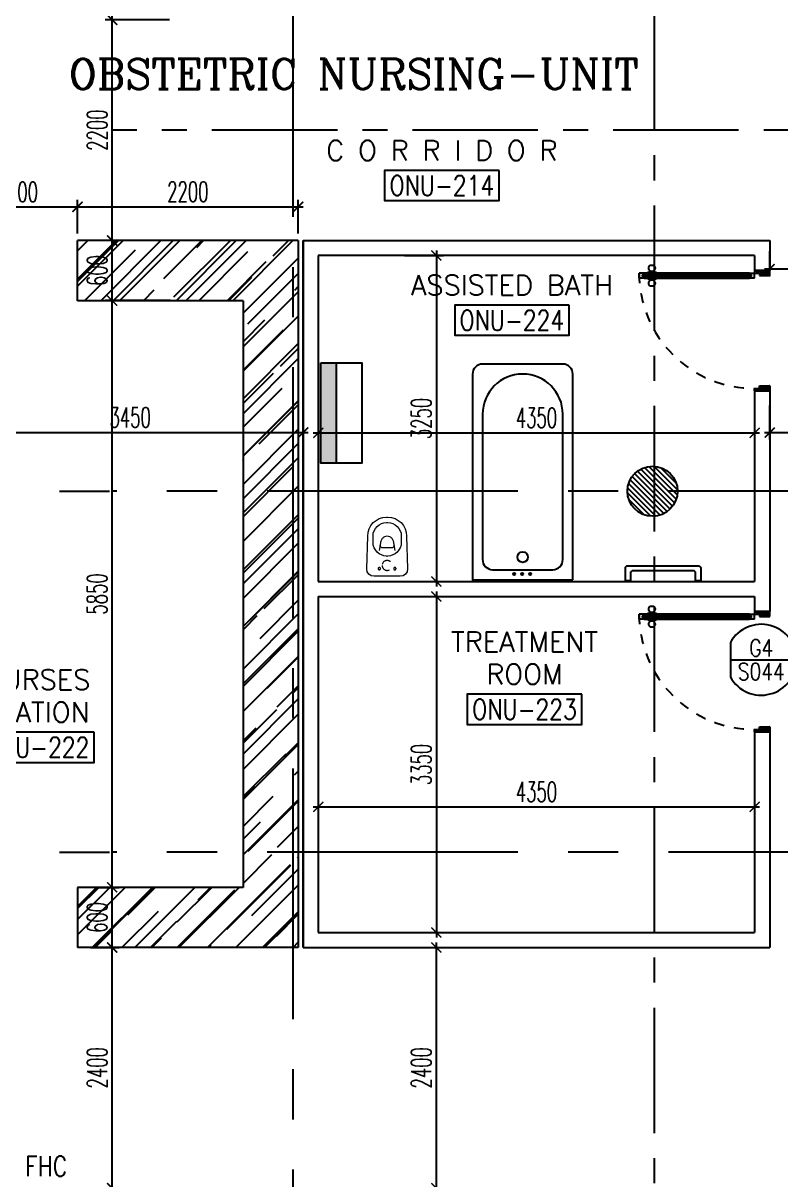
# Model space of a CAD drawing. Extents: x 88852.7 to 88945.7, y 39921.6 to 40001.1.
# Drawn here: x 88876.08 to 88883.63, y 39936.01 to 39947.55 of the extents above; entities that cross this region are included whole.
import ezdxf
from ezdxf.enums import TextEntityAlignment as Align

# ---------------------------------------------------------------- set-up
doc = ezdxf.new("R2010")
doc.units = 0
doc.header["$MEASUREMENT"] = 0
doc.header["$PDMODE"] = 34
for name, pattern in [('CENTER', [2, 1.25, -0.25, 0.25, -0.25]), ('CENTERX2', [4, 2.5, -0.5, 0.5, -0.5]), ('HIDDEN', [0.375, 0.25, -0.125]), ('HIDDEN2', [0.1875, 0.125, -0.0625])]:
    doc.linetypes.add(name, pattern=pattern)
doc.layers.get('0').update_dxf_attribs({"linetype": 'CONTINUOUS'})
doc.layers.get('DEFPOINTS').update_dxf_attribs({"linetype": 'CONTINUOUS'})
for name, color, linetype in [('A-FUR-ACCES', 11, 'CONTINUOUS'), ('AX-DIM', 4, 'CONTINUOUS'), ('AXES', 11, 'CENTERX2'), ('AXES1', 11, 'CENTER'), ('COUNTER', 3, 'CONTINUOUS'), ('DIM', 4, 'CONTINUOUS'), ('DOOR', 7, 'CONTINUOUS'), ('DOOR-CR', 4, 'CONTINUOUS'), ('DOOR-NO', 3, 'CONTINUOUS'), ('FHC', 4, 'CONTINUOUS'), ('FIX', 3, 'CONTINUOUS'), ('HAT', 8, 'CONTINUOUS'), ('RM-BOX', 4, 'CONTINUOUS'), ('RM-NAME', 2, 'CONTINUOUS'), ('RM-NO', 2, 'CONTINUOUS'), ('WALL', 2, 'CONTINUOUS')]:
    doc.layers.add(name, color=color, linetype=linetype)
doc.styles.add('ROMANC', font='romanc', dxfattribs={"height": 0.1})
doc.styles.add('ROMANS', font='ROMANS.shx', dxfattribs={"width": 0.6})
doc.dimstyles.new('STANDARD in', dxfattribs={"dimtxt": 0.2, "dimasz": 0.1, "dimexe": 0.07, "dimexo": 0.07, "dimgap": 0.05, "dimtad": 1, "dimdec": 0, "dimlfac": 1000, "dimzin": 0, "dimdsep": 46, "dimtxsty": 'ROMANS', "dimblk": 'ARCHTICK', "dimcen": 0.05, "dimdle": 0.05, "dimclrd": 4, "dimclre": 4, "dimclrt": 2, "dimadec": 0, "dimazin": 0, "dimtfac": 1, "dimtdec": 0, "dimtmove": 2, "dimatfit": 3, "dimfxl": 0, "dimtolj": 1, "dimtzin": 0, "dimarcsym": 0})

# ---------------------------------------------------------------- blocks, each defined once
blk = doc.blocks.new('RM1')
at = {"layer": 'RM-BOX'}
blk.add_lwpolyline([(570, -200), (-570, -200), (-570, -500), (570, -500)], close=True, dxfattribs=at)
at = {"layer": 'RM-NAME', "style": 'ROMANS'}
for tag, p in [('ROOMNAME1', (0, 324)), ('ROOMNAME2', (0, 0))]:
    blk.add_attdef(tag, text='', height=200, dxfattribs=at).set_placement(p, align=Align.MIDDLE)
at = {"layer": 'RM-NO', "style": 'ROMANS', "width": 0.8}
blk.add_attdef('ROOMNO', text='', height=200, dxfattribs=at).set_placement((0, -350), align=Align.MIDDLE)
blk = doc.blocks.new('_ARCHTICK')
at = {"color": 0, "linetype": 'ByBlock', "const_width": 0.15}
blk.add_lwpolyline([(-0.5, -0.5), (0.5, 0.5)], dxfattribs=at)
blk = doc.blocks.new('*D419')
at = {"layer": 'DEFPOINTS', "color": 0, "linetype": 'Continuous'}
for p in [(88879.912, 39938.33), (88880.197, 39938.33), (88880.152, 39935.93)]:
    blk.add_point(p, dxfattribs=at)
at = {"layer": 'DIM', "color": 4, "linetype": 'Continuous', "lineweight": -2}
for p, q in [((88879.982, 39938.33), (88880.267, 39938.33)), ((88880.197, 39935.88), (88880.197, 39938.38)), ((88880.222, 39935.93), (88880.267, 39935.93))]:
    blk.add_line(p, q, dxfattribs=at)
at = {"layer": 'DIM', "color": 4, "linetype": 'Continuous', "lineweight": -2, "xscale": 0.1, "yscale": 0.1, "zscale": 0.1}
for p, rotation in [((88880.197, 39938.33), 90), ((88880.197, 39935.93), 270)]:
    blk.add_blockref('_ARCHTICK', p, dxfattribs=dict(at, rotation=rotation))
at = {"layer": 'DIM', "color": 2, "linetype": 'Continuous', "insert": (88880.047, 39937.13), "char_height": 0.2, "attachment_point": 5, "rotation": 90, "style": 'ROMANS'}
blk.add_mtext('\\A1;2400', dxfattribs=at)
blk = doc.blocks.new('*D811')
at = {"layer": 'DEFPOINTS', "color": 0, "linetype": 'Continuous'}
for p in [(88883.52, 39945.345), (88886.12, 39945.345), (88883.52, 39945.095)]:
    blk.add_point(p, dxfattribs=at)
at = {"layer": 'DIM', "color": 4, "linetype": 'Continuous', "lineweight": -2}
for p, q in [((88883.52, 39945.275), (88883.52, 39945.025)), ((88886.12, 39945.275), (88886.12, 39945.025)), ((88886.17, 39945.095), (88883.47, 39945.095))]:
    blk.add_line(p, q, dxfattribs=at)
at = {"layer": 'DIM', "color": 4, "linetype": 'Continuous', "lineweight": -2, "xscale": 0.1, "yscale": 0.1, "zscale": 0.1, "rotation": 180}
blk.add_blockref('_ARCHTICK', (88883.52, 39945.095), dxfattribs=at)
at = {"layer": 'DIM', "color": 4, "linetype": 'Continuous', "lineweight": -2, "xscale": 0.1, "yscale": 0.1, "zscale": 0.1}
blk.add_blockref('_ARCHTICK', (88886.12, 39945.095), dxfattribs=at)
at = {"layer": 'DIM', "color": 2, "linetype": 'Continuous', "insert": (88884.82, 39945.245), "char_height": 0.2, "attachment_point": 5, "style": 'ROMANS'}
blk.add_mtext('\\A1;2600', dxfattribs=at)
blk = doc.blocks.new('*D813')
at = {"layer": 'DEFPOINTS', "color": 0, "linetype": 'Continuous'}
for p in [(88883.52, 39943.806), (88885.72, 39943.538), (88885.72, 39943.464)]:
    blk.add_point(p, dxfattribs=at)
at = {"layer": 'DIM', "color": 4, "linetype": 'Continuous', "lineweight": -2}
for p, q in [((88883.52, 39943.736), (88883.52, 39943.394)), ((88883.47, 39943.464), (88885.77, 39943.464)), ((88885.72, 39943.468), (88885.72, 39943.394))]:
    blk.add_line(p, q, dxfattribs=at)
at = {"layer": 'DIM', "color": 4, "linetype": 'Continuous', "lineweight": -2, "xscale": 0.1, "yscale": 0.1, "zscale": 0.1, "rotation": 180}
blk.add_blockref('_ARCHTICK', (88883.52, 39943.464), dxfattribs=at)
at = {"layer": 'DIM', "color": 4, "linetype": 'Continuous', "lineweight": -2, "xscale": 0.1, "yscale": 0.1, "zscale": 0.1}
blk.add_blockref('_ARCHTICK', (88885.72, 39943.464), dxfattribs=at)
at = {"layer": 'DIM', "color": 2, "linetype": 'Continuous', "insert": (88884.62, 39943.614), "char_height": 0.2, "attachment_point": 5, "style": 'ROMANS'}
blk.add_mtext('\\A1;2200', dxfattribs=at)
blk = doc.blocks.new('*D418')
at = {"layer": 'DEFPOINTS', "color": 0, "linetype": 'Continuous'}
for p in [(88879.02, 39940.953), (88883.37, 39940.508), (88883.37, 39939.732)]:
    blk.add_point(p, dxfattribs=at)
at = {"layer": 'DIM', "color": 4, "linetype": 'Continuous', "lineweight": -2}
for p, q in [((88879.02, 39940.883), (88879.02, 39939.662)), ((88883.37, 39940.438), (88883.37, 39939.662)), ((88878.97, 39939.732), (88883.42, 39939.732))]:
    blk.add_line(p, q, dxfattribs=at)
at = {"layer": 'DIM', "color": 4, "linetype": 'Continuous', "lineweight": -2, "xscale": 0.1, "yscale": 0.1, "zscale": 0.1, "rotation": 180}
blk.add_blockref('_ARCHTICK', (88879.02, 39939.732), dxfattribs=at)
at = {"layer": 'DIM', "color": 4, "linetype": 'Continuous', "lineweight": -2, "xscale": 0.1, "yscale": 0.1, "zscale": 0.1}
blk.add_blockref('_ARCHTICK', (88883.37, 39939.732), dxfattribs=at)
at = {"layer": 'DIM', "color": 2, "linetype": 'Continuous', "insert": (88881.195, 39939.882), "char_height": 0.2, "attachment_point": 5, "style": 'ROMANS'}
blk.add_mtext('\\A1;4350', dxfattribs=at)
blk = doc.blocks.new('*D417')
at = {"layer": 'DEFPOINTS', "color": 0, "linetype": 'Continuous'}
for p in [(88879.57, 39941.83), (88879.57, 39938.48), (88880.197, 39938.48)]:
    blk.add_point(p, dxfattribs=at)
at = {"layer": 'DIM', "color": 4, "linetype": 'Continuous', "lineweight": -2}
for p, q in [((88879.64, 39941.83), (88880.267, 39941.83)), ((88880.197, 39941.88), (88880.197, 39938.43)), ((88879.64, 39938.48), (88880.267, 39938.48))]:
    blk.add_line(p, q, dxfattribs=at)
at = {"layer": 'DIM', "color": 4, "linetype": 'Continuous', "lineweight": -2, "xscale": 0.1, "yscale": 0.1, "zscale": 0.1}
for p, rotation in [((88880.197, 39941.83), 90), ((88880.197, 39938.48), 270)]:
    blk.add_blockref('_ARCHTICK', p, dxfattribs=dict(at, rotation=rotation))
at = {"layer": 'DIM', "color": 2, "linetype": 'Continuous', "insert": (88880.047, 39940.155), "char_height": 0.2, "attachment_point": 5, "rotation": 90, "style": 'ROMANS'}
blk.add_mtext('\\A1;3350', dxfattribs=at)
blk = doc.blocks.new('*D416')
at = {"layer": 'DEFPOINTS', "color": 0, "linetype": 'Continuous'}
for p in [(88879.809, 39945.23), (88879.809, 39941.98), (88880.197, 39941.98)]:
    blk.add_point(p, dxfattribs=at)
at = {"layer": 'DIM', "color": 4, "linetype": 'Continuous', "lineweight": -2}
for p, q in [((88880.197, 39945.28), (88880.197, 39941.93)), ((88879.879, 39945.23), (88880.267, 39945.23)), ((88879.879, 39941.98), (88880.267, 39941.98))]:
    blk.add_line(p, q, dxfattribs=at)
at = {"layer": 'DIM', "color": 4, "linetype": 'Continuous', "lineweight": -2, "xscale": 0.1, "yscale": 0.1, "zscale": 0.1}
for p, rotation in [((88880.197, 39945.23), 90), ((88880.197, 39941.98), 270)]:
    blk.add_blockref('_ARCHTICK', p, dxfattribs=dict(at, rotation=rotation))
at = {"layer": 'DIM', "color": 2, "linetype": 'Continuous', "insert": (88880.047, 39943.605), "char_height": 0.2, "attachment_point": 5, "rotation": 90, "style": 'ROMANS'}
blk.add_mtext('\\A1;3250', dxfattribs=at)
blk = doc.blocks.new('*D812')
at = {"layer": 'DEFPOINTS', "color": 0, "linetype": 'Continuous'}
for p in [(88879.02, 39943.882), (88883.37, 39943.798), (88883.37, 39943.462)]:
    blk.add_point(p, dxfattribs=at)
at = {"layer": 'DIM', "color": 4, "linetype": 'Continuous', "lineweight": -2}
for p, q in [((88879.02, 39943.812), (88879.02, 39943.392)), ((88883.37, 39943.728), (88883.37, 39943.392)), ((88878.97, 39943.462), (88883.42, 39943.462))]:
    blk.add_line(p, q, dxfattribs=at)
at = {"layer": 'DIM', "color": 4, "linetype": 'Continuous', "lineweight": -2, "xscale": 0.1, "yscale": 0.1, "zscale": 0.1, "rotation": 180}
blk.add_blockref('_ARCHTICK', (88879.02, 39943.462), dxfattribs=at)
at = {"layer": 'DIM', "color": 4, "linetype": 'Continuous', "lineweight": -2, "xscale": 0.1, "yscale": 0.1, "zscale": 0.1}
blk.add_blockref('_ARCHTICK', (88883.37, 39943.462), dxfattribs=at)
at = {"layer": 'DIM', "color": 2, "linetype": 'Continuous', "insert": (88881.195, 39943.612), "char_height": 0.2, "attachment_point": 5, "style": 'ROMANS'}
blk.add_mtext('\\A1;4350', dxfattribs=at)
blk = doc.blocks.new('*D814')
at = {"layer": 'DEFPOINTS', "color": 0, "linetype": 'Continuous'}
for p in [(88875.42, 39943.955), (88878.87, 39943.914), (88878.87, 39943.466)]:
    blk.add_point(p, dxfattribs=at)
at = {"layer": 'DIM', "color": 4, "linetype": 'Continuous', "lineweight": -2}
for p, q in [((88875.42, 39943.885), (88875.42, 39943.396)), ((88878.87, 39943.844), (88878.87, 39943.396)), ((88875.37, 39943.466), (88878.92, 39943.466))]:
    blk.add_line(p, q, dxfattribs=at)
at = {"layer": 'DIM', "color": 4, "linetype": 'Continuous', "lineweight": -2, "xscale": 0.1, "yscale": 0.1, "zscale": 0.1, "rotation": 180}
blk.add_blockref('_ARCHTICK', (88875.42, 39943.466), dxfattribs=at)
at = {"layer": 'DIM', "color": 4, "linetype": 'Continuous', "lineweight": -2, "xscale": 0.1, "yscale": 0.1, "zscale": 0.1}
blk.add_blockref('_ARCHTICK', (88878.87, 39943.466), dxfattribs=at)
at = {"layer": 'DIM', "color": 2, "linetype": 'Continuous', "insert": (88877.145, 39943.616), "char_height": 0.2, "attachment_point": 5, "style": 'ROMANS'}
blk.add_mtext('\\A1;3450', dxfattribs=at)
blk = doc.blocks.new('WC1')
at = {"layer": 'FIX', "lineweight": 20}
for p, q in [((-210, 204), (-538, 194)), ((-475, 141), (-538, 141)), ((-137, 0), (-137, 131)), ((-727, 5), (-727, -5)), ((-674, 5), (-674, -5)), ((-534, 24), (-540, 0)), ((-540, 0), (-534, -24)), ((-395, 76), (-490, 60)), ((-339, 5), (-339, -5)), ((-137, -131), (-137, 0)), ((-490, -60), (-395, -76)), ((-538, -141), (-475, -141)), ((-538, -194), (-210, -204)), ((-213, -204), (-210, -204))]:
    blk.add_line(p, q, dxfattribs=at)
at = {"layer": 'FIX', "linetype": 'Continuous', "lineweight": 20}
blk.add_line((-420, -47), (-420, 45), dxfattribs=at)
at = {"layer": 'FIX', "linetype": 'HIDDEN2', "lineweight": 20, "ltscale": 0.3}
blk.add_circle((-245, 0), 49.8, dxfattribs=at)
at = {"layer": 'FIX', "linetype": 'HIDDEN', "lineweight": 20, "ltscale": 0.05}
for centre in [(-213, 78), (-213, -77)]:
    blk.add_circle(centre, 11.6, dxfattribs=at)
at = {"layer": 'FIX', "lineweight": 20}
for centre, radius, start, end in [((-538, 5), 189, 90, 180), ((-538, 5), 136, 90, 180), ((-475, 5), 136, 360, 90), ((-210, 131), 73, 360, 90), ((-473, -7), 68.2, 128.9242, 152.8468), ((-464, -18), 82, 108.496, 128.9242), ((-538, -5), 189, 180, 270), ((-538, -5), 136, 180, 270), ((-473, 7), 68.2, 207.1532, 231.0758), ((-464, 18), 82, 231.0758, 251.504), ((-475, -5), 136, 270, 0), ((-210, -131), 73, 270, 0)]:
    blk.add_arc(centre, radius, start, end, dxfattribs=at)
at = {"layer": 'FIX', "linetype": 'Continuous', "lineweight": 20}
for centre, start, end in [((-443, 46), 357.6662, 91.6121), ((-442, -46), 268.3879, 2.3338)]:
    blk.add_arc(centre, 22.3, start, end, dxfattribs=at)
blk = doc.blocks.new('DOOR100')
at = {"layer": 'DOOR', "color": 0, "linetype": 'ByBlock'}
for p, q in [((-76, 1251), (-76, 1301)), ((-76, 1301), (-26, 1301)), ((-26, 1301), (-76, 1301)), ((-59, 1251), (-59, 1271)), ((-43, 1271), (-59, 1271)), ((-43, 1251), (-43, 1271)), ((-26, 1251), (-26, 1301)), ((-92, 1206), (-92, 1141)), ((-83, 1206), (-92, 1206)), ((-83, 1129), (-83, 1219)), ((-76, 1219), (-83, 1219)), ((-83, 1206), (-83, 1141)), ((-59, 1251), (-76, 1251)), ((-26, 1251), (-43, 1251)), ((-26, 1219), (-19, 1219)), ((-19, 1129), (-19, 1219)), ((-19, 1206), (-19, 1141)), ((-19, 1206), (-10, 1206)), ((-10, 1206), (-10, 1141)), ((-83, 1141), (-92, 1141)), ((-76, 1129), (-83, 1129)), ((-26, 1129), (-19, 1129)), ((-19, 1141), (-10, 1141)), ((-1201, 0), (-1201, 150)), ((-1201, 150), (-1176, 150)), ((-1201, 150), (-1201, 0)), ((-1176, 150), (-1176, 100)), ((-76, 200), (-59, 200)), ((-76, 150), (-76, 200)), ((-76, 150), (-26, 150)), ((-59, 200), (-59, 180)), ((-59, 180), (-43, 180)), ((-43, 200), (-26, 200)), ((-43, 180), (-43, 200)), ((-26, 200), (-26, 150)), ((-1, 150), (-26, 150)), ((-26, 150), (-26, 100)), ((-1, 150), (-1, 0)), ((-1151, 0), (-1201, 0)), ((-1176, 100), (-1151, 100)), ((-1151, 100), (-1151, 0)), ((-51, 100), (-51, 0)), ((-26, 100), (-51, 100)), ((-51, 0), (-1, 0))]:
    blk.add_line(p, q, dxfattribs=at)
at = {"layer": 'DOOR', "linetype": 'ByBlock'}
for p, q in [((-76, 1251), (-76, 200)), ((-59, 200), (-59, 1251)), ((-43, 200), (-43, 1251)), ((-26, 200), (-26, 1251))]:
    blk.add_line(p, q, dxfattribs=at)
at = {"layer": 'DOOR', "color": 9, "linetype": 'ByBlock'}
for p, q in [((-1151, 0), (-1201, 114)), ((-1151, 0), (-1201, 40)), ((-1151, 0), (-1164, 100)), ((-51, 0), (-1, 114)), ((-51, 0), (-38, 100)), ((-51, 0), (-1, 40))]:
    blk.add_line(p, q, dxfattribs=at)
at = {"layer": 'DOOR', "color": 0, "linetype": 'ByBlock'}
for centre in [(-125, 1174), (22, 1174)]:
    blk.add_circle(centre, 32.4, dxfattribs=at)
at = {"layer": 'DOOR', "linetype": 'HIDDEN', "ltscale": 0.5}
blk.add_arc((-27, 152), 1149, 89.961, 180.0931, dxfattribs=at)
at = {"layer": 'DOOR', "color": 9, "linetype": 'ByBlock'}
for centre, radius, start, end in [((-1151, 0), 154, 103.7142, 108.8947), ((-1151, 0), 134, 100.72, 111.8402), ((-51, 0), 134, 68.1598, 79.28), ((-51, 0), 154, 71.1053, 76.2858), ((-1151, 0), 94.4, 90, 121.9818), ((-1151, 0), 74.4, 90, 132.2236), ((-1151, 0), 54.4, 90, 156.7926), ((-1151, 0), 34.4, 90, 180), ((-1151, 0), 14.4, 90, 180), ((-51, 0), 94.4, 58.0182, 90), ((-51, 0), 74.4, 47.7764, 90), ((-51, 0), 54.4, 23.2074, 90), ((-51, 0), 34.4, 0, 90), ((-51, 0), 14.4, 0, 90), ((-51, 0), 114, 64.0838, 77.3774)]:
    blk.add_arc(centre, radius, start, end, dxfattribs=at)
blk = doc.blocks.new('BTUB1')
at = {"layer": 'FIX'}
for points in [[(-500, -25), (-500, -2075, 0.414214), (-400, -2175), (400, -2175, 0.414214), (500, -2075), (500, -25)], [(-400, -1675, 1), (400, -1675), (400, -225, 0.414214), (300, -125), (-300, -125, 0.414214), (-400, -225)]]:
    blk.add_lwpolyline(points, format="xyb", close=True, dxfattribs=at)
for centre, radius in [((-75, -81), 11), ((5, -81), 11), ((85, -81), 11), ((0, -250), 52.2)]:
    blk.add_circle(centre, radius, dxfattribs=at)
blk = doc.blocks.new('DD1')
at = {"layer": 'DOOR-CR'}
blk.add_line((-308, 0), (353, 0), dxfattribs=at)
blk.add_lwpolyline([(-308, -173, 3.820224), (-308, 173)], format="xyb", close=True, dxfattribs=at)
at = {"layer": 'DOOR-NO', "style": 'ROMANS', "width": 0.8}
for tag, p in [('G', (0, 142)), ('000', (0, -141))]:
    blk.add_attdef(tag, text='', height=204, dxfattribs=at).set_placement(p, align=Align.MIDDLE)
blk = doc.blocks.new('*D737')
at = {"layer": 'DEFPOINTS', "color": 0, "linetype": 'Continuous'}
for p in [(88876.68, 39938.33), (88876.965, 39938.33), (88876.92, 39935.93)]:
    blk.add_point(p, dxfattribs=at)
at = {"layer": 'DIM', "color": 4, "linetype": 'Continuous', "lineweight": -2}
for p, q in [((88876.75, 39938.33), (88877.035, 39938.33)), ((88876.965, 39935.88), (88876.965, 39938.38)), ((88876.99, 39935.93), (88877.035, 39935.93))]:
    blk.add_line(p, q, dxfattribs=at)
at = {"layer": 'DIM', "color": 4, "linetype": 'Continuous', "lineweight": -2, "xscale": 0.1, "yscale": 0.1, "zscale": 0.1}
for p, rotation in [((88876.965, 39938.33), 90), ((88876.965, 39935.93), 270)]:
    blk.add_blockref('_ARCHTICK', p, dxfattribs=dict(at, rotation=rotation))
at = {"layer": 'DIM', "color": 2, "linetype": 'Continuous', "insert": (88876.815, 39937.13), "char_height": 0.2, "attachment_point": 5, "rotation": 90, "style": 'ROMANS'}
blk.add_mtext('\\A1;2400', dxfattribs=at)
blk = doc.blocks.new('*D738')
at = {"layer": 'DEFPOINTS', "color": 0, "linetype": 'Continuous'}
for p in [(88876.722, 39938.93), (88876.965, 39938.93), (88876.782, 39938.33)]:
    blk.add_point(p, dxfattribs=at)
at = {"layer": 'DIM', "color": 4, "linetype": 'Continuous', "lineweight": -2}
for p, q in [((88876.792, 39938.93), (88877.035, 39938.93)), ((88876.965, 39938.28), (88876.965, 39938.98)), ((88876.852, 39938.33), (88877.035, 39938.33))]:
    blk.add_line(p, q, dxfattribs=at)
at = {"layer": 'DIM', "color": 4, "linetype": 'Continuous', "lineweight": -2, "xscale": 0.1, "yscale": 0.1, "zscale": 0.1}
for p, rotation in [((88876.965, 39938.93), 90), ((88876.965, 39938.33), 270)]:
    blk.add_blockref('_ARCHTICK', p, dxfattribs=dict(at, rotation=rotation))
at = {"layer": 'DIM', "color": 2, "linetype": 'Continuous', "insert": (88876.815, 39938.63), "char_height": 0.2, "attachment_point": 5, "rotation": 90, "style": 'ROMANS'}
blk.add_mtext('\\A1;600', dxfattribs=at)
blk = doc.blocks.new('*D739')
at = {"layer": 'DEFPOINTS', "color": 0, "linetype": 'Continuous'}
for p in [(88876.965, 39944.78), (88877.618, 39944.78), (88877.034, 39938.93)]:
    blk.add_point(p, dxfattribs=at)
at = {"layer": 'DIM', "color": 4, "linetype": 'Continuous', "lineweight": -2}
for p, q in [((88876.965, 39938.88), (88876.965, 39944.83)), ((88877.548, 39944.78), (88876.895, 39944.78)), ((88876.964, 39938.93), (88876.895, 39938.93))]:
    blk.add_line(p, q, dxfattribs=at)
at = {"layer": 'DIM', "color": 4, "linetype": 'Continuous', "lineweight": -2, "xscale": 0.1, "yscale": 0.1, "zscale": 0.1}
for p, rotation in [((88876.965, 39944.78), 90), ((88876.965, 39938.93), 270)]:
    blk.add_blockref('_ARCHTICK', p, dxfattribs=dict(at, rotation=rotation))
at = {"layer": 'DIM', "color": 2, "linetype": 'Continuous', "insert": (88876.815, 39941.855), "char_height": 0.2, "attachment_point": 5, "rotation": 90, "style": 'ROMANS'}
blk.add_mtext('\\A1;5850', dxfattribs=at)
blk = doc.blocks.new('*D740')
at = {"layer": 'DEFPOINTS', "color": 0, "linetype": 'Continuous'}
for p in [(88876.965, 39947.58), (88877.607, 39947.58), (88877.387, 39945.38)]:
    blk.add_point(p, dxfattribs=at)
at = {"layer": 'DIM', "color": 4, "linetype": 'Continuous', "lineweight": -2}
for p, q in [((88877.537, 39947.58), (88876.895, 39947.58)), ((88876.965, 39945.33), (88876.965, 39947.63)), ((88877.317, 39945.38), (88876.895, 39945.38))]:
    blk.add_line(p, q, dxfattribs=at)
at = {"layer": 'DIM', "color": 4, "linetype": 'Continuous', "lineweight": -2, "xscale": 0.1, "yscale": 0.1, "zscale": 0.1}
for p, rotation in [((88876.965, 39947.58), 90), ((88876.965, 39945.38), 270)]:
    blk.add_blockref('_ARCHTICK', p, dxfattribs=dict(at, rotation=rotation))
at = {"layer": 'DIM', "color": 2, "linetype": 'Continuous', "insert": (88876.815, 39946.48), "char_height": 0.2, "attachment_point": 5, "rotation": 90, "style": 'ROMANS'}
blk.add_mtext('\\A1;2200', dxfattribs=at)
blk = doc.blocks.new('*D741')
at = {"layer": 'AX-DIM', "color": 4, "linetype": 'Continuous', "lineweight": -2}
for p, q in [((88875.37, 39945.714), (88876.67, 39945.714)), ((88875.42, 39945.45), (88875.42, 39945.784)), ((88876.62, 39945.45), (88876.62, 39945.784))]:
    blk.add_line(p, q, dxfattribs=at)
at = {"layer": 'DEFPOINTS', "color": 0, "linetype": 'Continuous'}
for p in [(88876.62, 39945.714), (88875.42, 39945.38), (88876.62, 39945.38)]:
    blk.add_point(p, dxfattribs=at)
at = {"layer": 'AX-DIM', "color": 4, "linetype": 'Continuous', "lineweight": -2, "xscale": 0.1, "yscale": 0.1, "zscale": 0.1, "rotation": 180}
blk.add_blockref('_ARCHTICK', (88875.42, 39945.714), dxfattribs=at)
at = {"layer": 'AX-DIM', "color": 4, "linetype": 'Continuous', "lineweight": -2, "xscale": 0.1, "yscale": 0.1, "zscale": 0.1}
blk.add_blockref('_ARCHTICK', (88876.62, 39945.714), dxfattribs=at)
at = {"layer": 'AX-DIM', "color": 2, "linetype": 'Continuous', "insert": (88876.02, 39945.864), "char_height": 0.2, "attachment_point": 5, "style": 'ROMANS'}
blk.add_mtext('\\A1;1200', dxfattribs=at)
blk = doc.blocks.new('*D742')
at = {"layer": 'AX-DIM', "color": 4, "linetype": 'Continuous', "lineweight": -2}
for p, q in [((88876.57, 39945.716), (88878.87, 39945.716)), ((88876.62, 39945.45), (88876.62, 39945.786)), ((88878.82, 39945.45), (88878.82, 39945.786))]:
    blk.add_line(p, q, dxfattribs=at)
at = {"layer": 'DEFPOINTS', "color": 0, "linetype": 'Continuous'}
for p in [(88878.82, 39945.716), (88876.62, 39945.38), (88878.82, 39945.38)]:
    blk.add_point(p, dxfattribs=at)
at = {"layer": 'AX-DIM', "color": 4, "linetype": 'Continuous', "lineweight": -2, "xscale": 0.1, "yscale": 0.1, "zscale": 0.1, "rotation": 180}
blk.add_blockref('_ARCHTICK', (88876.62, 39945.716), dxfattribs=at)
at = {"layer": 'AX-DIM', "color": 4, "linetype": 'Continuous', "lineweight": -2, "xscale": 0.1, "yscale": 0.1, "zscale": 0.1}
blk.add_blockref('_ARCHTICK', (88878.82, 39945.716), dxfattribs=at)
at = {"layer": 'AX-DIM', "color": 2, "linetype": 'Continuous', "insert": (88877.72, 39945.866), "char_height": 0.2, "attachment_point": 5, "style": 'ROMANS'}
blk.add_mtext('\\A1;2200', dxfattribs=at)
blk = doc.blocks.new('*D790')
at = {"layer": 'DEFPOINTS', "color": 0, "linetype": 'Continuous'}
for p in [(88876.965, 39945.38), (88877.6, 39945.38), (88877.54, 39944.78)]:
    blk.add_point(p, dxfattribs=at)
at = {"layer": 'DIM', "color": 4, "linetype": 'Continuous', "lineweight": -2}
for p, q in [((88877.53, 39945.38), (88876.895, 39945.38)), ((88876.965, 39944.73), (88876.965, 39945.43)), ((88877.47, 39944.78), (88876.895, 39944.78))]:
    blk.add_line(p, q, dxfattribs=at)
at = {"layer": 'DIM', "color": 4, "linetype": 'Continuous', "lineweight": -2, "xscale": 0.1, "yscale": 0.1, "zscale": 0.1}
for p, rotation in [((88876.965, 39945.38), 90), ((88876.965, 39944.78), 270)]:
    blk.add_blockref('_ARCHTICK', p, dxfattribs=dict(at, rotation=rotation))
at = {"layer": 'DIM', "color": 2, "linetype": 'Continuous', "insert": (88876.815, 39945.08), "char_height": 0.2, "attachment_point": 5, "rotation": 90, "style": 'ROMANS'}
blk.add_mtext('\\A1;600', dxfattribs=at)

msp = doc.modelspace()

# ---------------------------------------------------------------- hatches: boundary and pattern name
at = {"layer": 'A-FUR-ACCES'}
msp.add_hatch(color=11, dxfattribs=at).paths.add_polyline_path([(88879.0494, 39944.1592), (88879.1994, 39944.1592), (88879.1994, 39943.1592), (88879.0494, 39943.1592)])
at = {"layer": 'COUNTER', "linetype": 'ByBlock'}
h = msp.add_hatch(dxfattribs=at)
h.set_pattern_fill('AR-RROOF', color=11, scale=0.3, angle=45, style=0)
h.paths.add_polyline_path([(88878.7703, 39945.3796), (88876.6203, 39945.3796), (88876.6203, 39944.7796), (88878.2703, 39944.7796), (88878.2703, 39942.8796), (88878.7703, 39942.8796)])
h.paths.add_polyline_path([(88878.8203, 39945.3796), (88878.7703, 39945.3796), (88878.7703, 39942.8796), (88878.8203, 39942.8796)])
h.paths.add_polyline_path([(88878.7703, 39942.8796), (88878.2703, 39942.8796), (88878.2703, 39939.2796), (88878.7703, 39939.2796)])
h.paths.add_polyline_path([(88878.8203, 39942.8796), (88878.7703, 39942.8796), (88878.7703, 39939.2796), (88878.8203, 39939.2796)])
h.paths.add_polyline_path([(88878.7703, 39939.2796), (88878.2703, 39939.2796), (88878.2703, 39938.9296), (88876.6203, 39938.9296), (88876.6203, 39938.3296), (88878.7703, 39938.3296)])
h.paths.add_polyline_path([(88878.8203, 39939.2796), (88878.7703, 39939.2796), (88878.7703, 39938.3296), (88878.8203, 39938.3296)])
at = {"layer": 'HAT'}
h = msp.add_hatch(dxfattribs=at)
h.set_pattern_fill('ANSI31', color=256, scale=0.3, style=0)
h.set_pattern_definition([(135, (88943.59166, 39899.24512), (0.026516504, 0.026516504), [])])
h.paths.add_polyline_path([(88882.6014, 39942.8796), (88882.3514, 39942.8796), (88882.3514, 39943.1296, -0.4142136)])
h.paths.add_polyline_path([(88882.3514, 39943.1296), (88882.3514, 39942.8796), (88882.1014, 39942.8796, -0.4142136)])
h.paths.add_polyline_path([(88882.1014, 39942.8796), (88882.3514, 39942.8796), (88882.3514, 39942.6296, -0.4142136)])
h.paths.add_polyline_path([(88882.3514, 39942.8796), (88882.6014, 39942.8796, -0.4142136), (88882.3514, 39942.6296)])

# ---------------------------------------------------------------- linework, layer by layer
at = {"layer": 'A-FUR-ACCES', "color": 11}
msp.add_line((88879.1994, 39944.1592), (88879.1994, 39943.1592), dxfattribs=at)
msp.add_lwpolyline([(88879.0463, 39944.1592), (88879.4547, 39944.1592), (88879.4547, 39943.1592), (88879.0463, 39943.1592)], close=True, dxfattribs=at)
at = {"layer": 'A-FUR-ACCES'}
msp.add_lwpolyline([(88882.7573, 39942.0874), (88882.1573, 39942.0874, 0.4142136), (88882.1323, 39942.0624), (88882.1323, 39941.9874), (88882.0823, 39941.9874), (88882.0823, 39942.1124, -0.4142136), (88882.1073, 39942.1374), (88882.8073, 39942.1374, -0.4142136), (88882.8323, 39942.1124), (88882.8323, 39941.9874), (88882.7823, 39941.9874), (88882.7823, 39942.0624, 0.4142136)], format="xyb", close=True, dxfattribs=at)
at = {"layer": 'AXES'}
for p, q in [((88878.7703, 39921.6153), (88878.7703, 40000.4279)), ((88853.4386, 39942.8796), (88876.9703, 39942.8796)), ((88945.0103, 39942.8796), (88876.9703, 39942.8796)), ((88853.4386, 39939.2796), (88876.9703, 39939.2796)), ((88945.0103, 39939.2796), (88876.9703, 39939.2796))]:
    msp.add_line(p, q, dxfattribs=at)
at = {"layer": 'AXES1'}
for p, q in [((88882.3703, 39928.4796), (88882.3703, 39987.2996)), ((88935.2103, 39946.4796), (88876.9703, 39946.4796))]:
    msp.add_line(p, q, dxfattribs=at)
at = {"layer": 'COUNTER', "linetype": 'ByBlock'}
for p, q in [((88876.6203, 39944.7796), (88876.6203, 39945.3796)), ((88878.8203, 39945.3796), (88876.6203, 39945.3796)), ((88878.8203, 39945.3796), (88878.8203, 39938.3296)), ((88878.8703, 39938.3296), (88878.8703, 39945.3796)), ((88878.8703, 39938.3296), (88878.8703, 39945.3796)), ((88878.2703, 39944.7796), (88876.6203, 39944.7796)), ((88878.2703, 39944.7796), (88878.2703, 39938.9296)), ((88878.2703, 39938.9296), (88876.6203, 39938.9296)), ((88876.6203, 39938.9296), (88876.6203, 39938.3296)), ((88878.8203, 39938.3296), (88876.6203, 39938.3296))]:
    msp.add_line(p, q, dxfattribs=at)
at = {"layer": 'WALL', "linetype": 'ByBlock'}
for p, q in [((88878.8703, 39945.3796), (88878.8703, 39938.3296)), ((88878.8703, 39945.3796), (88878.8703, 39938.3296)), ((88883.5203, 39945.3796), (88883.5203, 39945.0796)), ((88879.0203, 39945.2296), (88879.0203, 39941.9796)), ((88883.3703, 39945.2296), (88883.3703, 39945.0796)), ((88883.5203, 39945.0796), (88883.3703, 39945.0796)), ((88883.5203, 39943.8796), (88883.3703, 39943.8796)), ((88883.3703, 39943.8796), (88883.3703, 39941.9796)), ((88883.5203, 39943.8796), (88883.5203, 39941.6796)), ((88879.0203, 39941.9796), (88883.3703, 39941.9796)), ((88879.0203, 39941.8296), (88879.0203, 39938.4796)), ((88879.0203, 39941.8296), (88883.3703, 39941.8296)), ((88883.3703, 39941.8296), (88883.3703, 39941.6796)), ((88883.5203, 39941.6796), (88883.3703, 39941.6796)), ((88883.3703, 39940.4796), (88883.3703, 39938.4796)), ((88883.5203, 39940.4796), (88883.3703, 39940.4796)), ((88883.5203, 39940.4796), (88883.5203, 39938.3296)), ((88879.0203, 39938.4796), (88883.3703, 39938.4796)), ((88878.8703, 39938.3296), (88883.5203, 39938.3296))]:
    msp.add_line(p, q, dxfattribs=at)
at = {"layer": 'WALL'}
for p, q in [((88878.8703, 39945.3796), (88883.5203, 39945.3796)), ((88883.3703, 39945.2296), (88879.0203, 39945.2296))]:
    msp.add_line(p, q, dxfattribs=at)
msp.add_circle((88882.3514, 39942.8796), 0.25, dxfattribs=at)

# ---------------------------------------------------------------- block references
at = {"layer": 'DOOR', "color": 0, "linetype": 'ByBlock', "xscale": 0.001, "yscale": 0.001, "zscale": 0.001}
for p, rotation in [((88883.5203, 39945.0806), 90), ((88883.5203, 39941.6806), 89.99999999999999)]:
    msp.add_blockref('DOOR100', p, dxfattribs=dict(at, rotation=rotation))
at = {"layer": 'DOOR-NO'}
ref = msp.add_blockref('DD1', (88883.4364, 39941.1994), dxfattribs=dict(at, xscale=0.001, yscale=0.001, zscale=0.001))
ref.add_attrib('G', 'G4', dxfattribs={"height": 0.17, "style": 'ROMANS', "width": 0.8}).set_placement((88883.4364, 39941.3173), align=Align.MIDDLE)
ref.add_attrib('000', 'S044', dxfattribs={"height": 0.17, "style": 'ROMANS', "width": 0.8}).set_placement((88883.4364, 39941.0815), align=Align.MIDDLE)
at = {"layer": 'FIX', "yscale": 0.001, "zscale": 0.001}
for name, p, xscale, rotation in [('BTUB1', (88881.0578, 39941.9725), 0.001, 180), ('WC1', (88879.7066, 39941.8947), -0.001, 90)]:
    msp.add_blockref(name, p, dxfattribs=dict(at, xscale=xscale, rotation=rotation))
at = {"layer": 'RM-NO', "xscale": 0.001, "yscale": 0.001, "zscale": 0.001}
for p, values in [((88880.2518, 39946.2777), {'ROOMNO': 'ONU-214', 'ROOMNAME2': 'C O R R I D O R'}), ((88880.9498, 39944.9342), {'ROOMNO': 'ONU-224', 'ROOMNAME2': 'ASSISTED BATH'}), ((88881.0759, 39941.055), {'ROOMNO': 'ONU-223', 'ROOMNAME2': 'ROOM', 'ROOMNAME1': 'TREATMENT'}), ((88876.2165, 39940.6763), {'ROOMNO': 'ONU-222', 'ROOMNAME2': 'STATION', 'ROOMNAME1': 'NURSES'})]:
    msp.add_blockref('RM1', p, dxfattribs=at).add_auto_attribs(values)

# ---------------------------------------------------------------- texts
at = {"layer": 'FHC', "style": 'ROMANS', "width": 0.8}
msp.add_text('FHC', height=0.2, dxfattribs=at).set_placement((88876.0984, 39936.0491))
at = {"layer": 'RM-NO', "color": 2, "style": 'ROMANC'}
msp.add_text('OBSTETRIC NURSING-UNIT', height=0.3, dxfattribs=at).set_placement((88879.3732, 39947.0397), align=Align.MIDDLE)

# ---------------------------------------------------------------- dimensions: what is measured, and where the dimension line sits
at = {"layer": 'AX-DIM', "linetype": 'Continuous'}
for base, p1, p2, picture, middle in [((88876.6203, 39945.7144), (88875.4203, 39945.3796), (88876.6203, 39945.3796), '*D741', (88876.0203, 39945.8644)), ((88878.8203, 39945.7163), (88876.6203, 39945.3796), (88878.8203, 39945.3796), '*D742', (88877.7203, 39945.8663))]:
    dim = msp.add_linear_dim(base=base, p1=p1, p2=p2, dimstyle='STANDARD in', dxfattribs=at)
    dim.commit()
    dim.dimension.update_dxf_attribs({"geometry": picture, "text_midpoint": middle})
at = {"layer": 'DIM', "color": 0, "linetype": 'Continuous'}
for base, p1, p2, picture, middle in [((88876.9647, 39947.5796), (88877.3874, 39945.3796), (88877.6071, 39947.5796), '*D740', (88876.8147, 39946.4796)), ((88876.9647, 39945.3796), (88877.5402, 39944.7796), (88877.6001, 39945.3796), '*D790', (88876.8147, 39945.0796)), ((88880.197, 39941.9796), (88879.8085, 39945.2296), (88879.8085, 39941.9796), '*D416', (88880.047, 39943.6046)), ((88876.9647, 39944.7796), (88877.0339, 39938.9296), (88877.6179, 39944.7796), '*D739', (88876.8147, 39941.8546)), ((88880.197, 39938.4796), (88879.5703, 39941.8296), (88879.5703, 39938.4796), '*D417', (88880.047, 39940.1546)), ((88876.9647, 39938.9296), (88876.782, 39938.3296), (88876.7221, 39938.9296), '*D738', (88876.8147, 39938.6296)), ((88876.9647, 39938.3296), (88876.9197, 39935.9296), (88876.6801, 39938.3296), '*D737', (88876.8147, 39937.1296)), ((88880.197, 39938.3296), (88880.152, 39935.9296), (88879.9124, 39938.3296), '*D419', (88880.047, 39937.1296))]:
    dim = msp.add_linear_dim(base=base, p1=p1, p2=p2, angle=90, dimstyle='STANDARD in', dxfattribs=at)
    dim.commit()
    dim.dimension.update_dxf_attribs({"geometry": picture, "text_midpoint": middle})
at = {"layer": 'DIM', "linetype": 'Continuous'}
for base, p1, p2, picture, middle in [((88883.5203, 39945.0947), (88886.1203, 39945.3453), (88883.5203, 39945.3453), '*D811', (88884.8203, 39945.2447)), ((88878.8703, 39943.4656), (88875.4203, 39943.9554), (88878.8703, 39943.9144), '*D814', (88877.1453, 39943.6156)), ((88883.3703, 39943.4616), (88879.0203, 39943.882), (88883.3703, 39943.7977), '*D812', (88881.1953, 39943.6116)), ((88885.7203, 39943.4643), (88883.5203, 39943.8057), (88885.7203, 39943.5382), '*D813', (88884.6203, 39943.6143))]:
    dim = msp.add_linear_dim(base=base, p1=p1, p2=p2, dimstyle='STANDARD in', dxfattribs=at)
    dim.commit()
    dim.dimension.update_dxf_attribs({"geometry": picture, "text_midpoint": middle})
at = {"layer": 'DIM', "color": 0, "linetype": 'Continuous'}
dim = msp.add_linear_dim(base=(88883.3703, 39939.7319), p1=(88879.0203, 39940.9527), p2=(88883.3703, 39940.5083), dimstyle='STANDARD in', dxfattribs=at)
dim.commit()
dim.dimension.update_dxf_attribs({"geometry": '*D418', "text_midpoint": (88881.1953, 39939.8819)})

doc.saveas('drawing.dxf')
